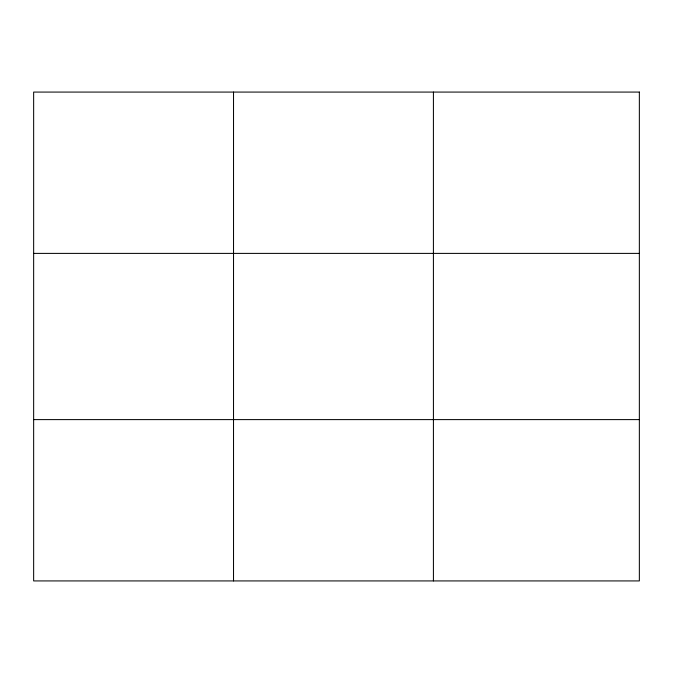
<?xml version="1.0" encoding="UTF-8"?>
<svg xmlns="http://www.w3.org/2000/svg" width="673" height="673" viewBox="0 0 673 673"><rect width="100%" height="100%" fill="white"/><g stroke="black" fill="none" stroke-linecap="round" stroke-linejoin="round"><path stroke-width="1.01" d="M233.531 92.075L233.531 580.925M433.412 92.075L433.412 580.925M33.65 253.393L639.35 253.393M33.65 419.607L639.35 419.607M639.35 92.075L639.35 580.925L33.65 580.925L33.65 92.075L639.35 92.075"/></g></svg>
